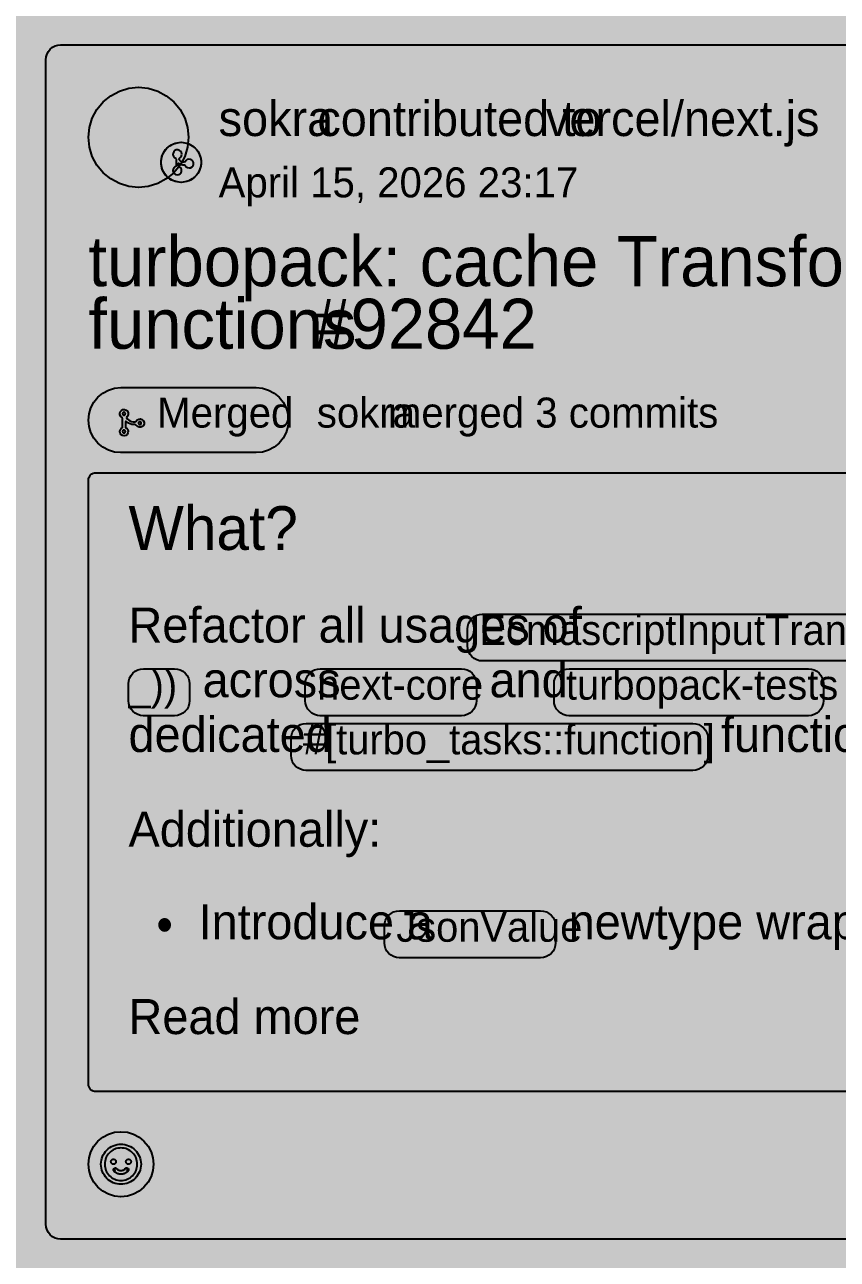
# Model space of a CAD drawing. Extents: x 0 to 2255, y 0 to 8703.
# Drawn here: x 335.5 to 660.1, y 4125.2 to 4618.5 of the extents above; entities that cross this region are included whole.
import ezdxf

# ---------------------------------------------------------------- set-up
doc = ezdxf.new("R2010")
doc.units = 0

msp = doc.modelspace()

# ---------------------------------------------------------------- hatches: boundary and pattern name
at = {"true_color": 0x0d1117}
for points in [[(0, 8703), (1280, 8703), (1280, 0.44), (0, 0.44)], [(0, 8639), (1280, 8639), (1280, 0.44), (0, 0.44)], [(350, 4610.55), (998.03, 4610.55), (998.03, 4610.55), (999.2, 4610.43), (1000.33, 4610.09), (1001.36, 4609.54), (1002.27, 4608.79), (1003.02, 4607.88), (1003.57, 4606.84), (1003.92, 4605.72), (1004.03, 4604.55), (1004.03, 4139.23), (1004.03, 4139.23), (1003.92, 4138.06), (1003.57, 4136.94), (1003.02, 4135.9), (1002.27, 4134.99), (1001.36, 4134.25), (1000.33, 4133.69), (999.2, 4133.35), (998.03, 4133.23), (350, 4133.23), (350, 4133.23), (348.83, 4133.35), (347.7, 4133.69), (346.67, 4134.25), (345.76, 4134.99), (345.01, 4135.9), (344.46, 4136.94), (344.12, 4138.06), (344, 4139.23), (344, 4604.55), (344, 4604.55), (344.12, 4605.72), (344.46, 4606.84), (345.01, 4607.88), (345.76, 4608.79), (346.67, 4609.54), (347.7, 4610.09), (348.83, 4610.43), (350, 4610.55)], [(398, 4571.55), (398, 4571.55), (398, 4571.55), (399.56, 4571.39), (401.06, 4570.94), (402.44, 4570.2), (403.66, 4569.2), (404.65, 4567.99), (405.39, 4566.61), (405.85, 4565.11), (406, 4563.55), (406, 4563.55), (406, 4563.55), (405.85, 4561.99), (405.39, 4560.49), (404.65, 4559.1), (403.66, 4557.89), (402.44, 4556.9), (401.06, 4556.16), (399.56, 4555.7), (398, 4555.55), (398, 4555.55), (398, 4555.55), (396.44, 4555.7), (394.94, 4556.16), (393.56, 4556.9), (392.34, 4557.89), (391.35, 4559.1), (390.61, 4560.49), (390.15, 4561.99), (390, 4563.55), (390, 4563.55), (390, 4563.55), (390.15, 4565.11), (390.61, 4566.61), (391.35, 4567.99), (392.34, 4569.2), (393.56, 4570.2), (394.94, 4570.94), (396.44, 4571.39), (398, 4571.55)]]:
    msp.add_hatch(color=256, dxfattribs=at).paths.add_polyline_path(points, flags=0)
at = {"true_color": 0x010409}
msp.add_hatch(color=256, dxfattribs=at).paths.add_polyline_path([(0, 8639), (1280, 8639), (1280, 0.44), (0, 0.44)], flags=0)
at = {"true_color": 0xffffff}
msp.add_hatch(color=256, dxfattribs=at).paths.add_polyline_path([(381, 4593.55), (381, 4593.55), (381, 4593.55), (384.9, 4593.16), (388.65, 4592.02), (392.11, 4590.18), (395.14, 4587.69), (397.63, 4584.66), (399.48, 4581.2), (400.62, 4577.45), (401, 4573.55), (401, 4573.55), (401, 4573.55), (400.62, 4569.65), (399.48, 4565.89), (397.63, 4562.44), (395.14, 4559.4), (392.11, 4556.92), (388.65, 4555.07), (384.9, 4553.93), (381, 4553.55), (381, 4553.55), (381, 4553.55), (377.1, 4553.93), (373.35, 4555.07), (369.89, 4556.92), (366.86, 4559.4), (364.37, 4562.44), (362.52, 4565.89), (361.38, 4569.65), (361, 4573.55), (361, 4573.55), (361, 4573.55), (361.38, 4577.45), (362.52, 4581.2), (364.37, 4584.66), (366.86, 4587.69), (369.89, 4590.18), (373.35, 4592.02), (377.1, 4593.16), (381, 4593.55)], flags=0)
at = {"true_color": 0xab7df8}
h = msp.add_hatch(color=256, dxfattribs=at)
h.paths.add_polyline_path([(398, 4555.55), (397.22, 4555.58), (396.44, 4555.7), (395.68, 4555.89), (394.94, 4556.15), (394.23, 4556.49), (393.56, 4556.89), (392.92, 4557.36), (392.34, 4557.89), (391.82, 4558.47), (391.35, 4559.1), (390.94, 4559.78), (390.61, 4560.48), (390.34, 4561.22), (390.15, 4561.99), (390.04, 4562.76), (390, 4563.55), (390.04, 4564.33), (390.15, 4565.11), (390.34, 4565.87), (390.61, 4566.61), (390.94, 4567.32), (391.35, 4567.99), (391.82, 4568.62), (392.34, 4569.2), (392.92, 4569.73), (393.56, 4570.2), (394.23, 4570.6), (394.94, 4570.94), (395.68, 4571.2), (396.44, 4571.39), (397.22, 4571.51), (398, 4571.55), (398.78, 4571.51), (399.56, 4571.39), (400.32, 4571.2), (401.06, 4570.94), (401.77, 4570.6), (402.44, 4570.2), (403.08, 4569.73), (403.66, 4569.2), (404.18, 4568.62), (404.65, 4567.99), (405.06, 4567.32), (405.39, 4566.61), (405.66, 4565.87), (405.85, 4565.11), (405.96, 4564.33), (406, 4563.55), (405.96, 4562.76), (405.85, 4561.99), (405.66, 4561.22), (405.39, 4560.48), (405.06, 4559.78), (404.65, 4559.1), (404.18, 4558.47), (403.66, 4557.89), (403.08, 4557.36), (402.44, 4556.89), (401.77, 4556.49), (401.06, 4556.15), (400.32, 4555.89), (399.56, 4555.7), (398.78, 4555.58), (398, 4555.55)], flags=0)
h.paths.add_polyline_path([(398.25, 4566.8), (398.14, 4567.42), (397.81, 4567.95), (397.32, 4568.34), (396.72, 4568.53), (396.09, 4568.5), (395.52, 4568.24), (395.07, 4567.8), (394.81, 4567.23), (394.76, 4566.61), (394.94, 4566.01), (395.32, 4565.5), (395.85, 4565.17), (396, 4564.64), (396, 4564.01), (396, 4563.38), (396, 4562.75), (396, 4562.12), (395.56, 4561.77), (395.1, 4561.34), (394.82, 4560.78), (394.76, 4560.15), (394.92, 4559.55), (395.29, 4559.04), (395.81, 4558.69), (396.42, 4558.55), (397.04, 4558.63), (397.6, 4558.93), (398.01, 4559.41), (398.22, 4560), (398.22, 4560.63), (397.99, 4561.21), (397.57, 4561.68), (397.01, 4561.97), (397, 4562.59), (397, 4563.22), (397.44, 4562.99), (398.01, 4562.72), (398.62, 4562.57), (399.25, 4562.55), (399.69, 4562.26), (400.07, 4561.76), (400.6, 4561.42), (401.21, 4561.3), (401.83, 4561.4), (402.38, 4561.71), (402.78, 4562.2), (402.98, 4562.79), (402.96, 4563.42), (402.72, 4564), (402.29, 4564.46), (401.72, 4564.73), (401.1, 4564.79), (400.49, 4564.62), (399.98, 4564.25), (399.64, 4563.73), (399.13, 4563.55), (398.51, 4563.61), (397.93, 4563.86), (397.46, 4564.27), (397.14, 4564.82), (397.32, 4565.25), (397.81, 4565.64), (398.14, 4566.18), (398.25, 4566.8)], flags=0)
at = {"true_color": 0x8957e5}
msp.add_hatch(color=256, dxfattribs=at).paths.add_polyline_path([(374, 4473.55), (427.94, 4473.55), (427.94, 4473.55), (430.47, 4473.3), (432.91, 4472.56), (435.16, 4471.36), (437.13, 4469.74), (438.75, 4467.77), (439.95, 4465.52), (440.69, 4463.08), (440.94, 4460.55), (440.94, 4460.55), (440.94, 4460.55), (440.69, 4458.01), (439.95, 4455.57), (438.75, 4453.32), (437.13, 4451.35), (435.16, 4449.74), (432.91, 4448.54), (430.47, 4447.8), (427.94, 4447.55), (374, 4447.55), (374, 4447.55), (371.46, 4447.8), (369.03, 4448.54), (366.78, 4449.74), (364.81, 4451.35), (363.19, 4453.32), (361.99, 4455.57), (361.25, 4458.01), (361, 4460.55), (361, 4460.55), (361, 4460.55), (361.25, 4463.08), (361.99, 4465.52), (363.19, 4467.77), (364.81, 4469.74), (366.78, 4471.36), (369.03, 4472.56), (371.46, 4473.3), (374, 4473.55)], flags=0)
at = {"true_color": 0xffffff}
h = msp.add_hatch(color=256, dxfattribs=at)
h.paths.add_polyline_path([(376.09, 4461.68), (376.46, 4461.11), (376.94, 4460.63), (377.51, 4460.26), (378.15, 4460.02), (378.83, 4459.92), (379.51, 4459.92), (380.06, 4460.13), (380.48, 4460.66), (381.08, 4460.98), (381.76, 4461.04), (382.4, 4460.82), (382.91, 4460.37), (383.2, 4459.76), (383.23, 4459.08), (382.98, 4458.45), (382.51, 4457.96), (381.88, 4457.7), (381.2, 4457.71), (380.58, 4457.98), (380.12, 4458.48), (379.64, 4458.8), (378.95, 4458.8), (378.27, 4458.85), (377.61, 4459.01), (376.98, 4459.27), (376.4, 4459.62), (375.88, 4460.07), (375.75, 4459.71), (375.75, 4459.02), (375.75, 4458.34), (375.75, 4457.66), (376.27, 4457.28), (376.69, 4456.75), (376.87, 4456.09), (376.78, 4455.42), (376.43, 4454.84), (375.87, 4454.44), (375.21, 4454.3), (374.54, 4454.43), (373.98, 4454.81), (373.61, 4455.38), (373.5, 4456.05), (373.66, 4456.71), (374.07, 4457.25), (374.62, 4457.61), (374.62, 4458.29), (374.62, 4458.98), (374.62, 4459.66), (374.62, 4460.34), (374.62, 4461.03), (374.45, 4461.59), (373.91, 4462.01), (373.58, 4462.6), (373.51, 4463.28), (373.71, 4463.92), (374.15, 4464.44), (374.76, 4464.74), (375.44, 4464.78), (376.08, 4464.54), (376.57, 4464.08), (376.84, 4463.46), (376.84, 4462.78), (376.58, 4462.15), (376.09, 4461.68)], flags=0)
h.paths.add_polyline_path([(375.19, 4455.42), (375.24, 4455.42), (375.3, 4455.43), (375.35, 4455.45), (375.4, 4455.46), (375.45, 4455.49), (375.5, 4455.52), (375.54, 4455.55), (375.59, 4455.59), (375.62, 4455.63), (375.66, 4455.67), (375.68, 4455.72), (375.71, 4455.77), (375.73, 4455.82), (375.74, 4455.87), (375.75, 4455.93), (375.75, 4455.98), (375.75, 4456.04), (375.74, 4456.09), (375.73, 4456.15), (375.71, 4456.2), (375.68, 4456.25), (375.66, 4456.3), (375.62, 4456.34), (375.59, 4456.38), (375.54, 4456.42), (375.5, 4456.45), (375.45, 4456.48), (375.4, 4456.5), (375.35, 4456.52), (375.3, 4456.54), (375.24, 4456.54), (375.19, 4456.55), (375.13, 4456.54), (375.08, 4456.54), (375.02, 4456.52), (374.97, 4456.5), (374.92, 4456.48), (374.88, 4456.45), (374.83, 4456.42), (374.79, 4456.38), (374.75, 4456.34), (374.72, 4456.3), (374.69, 4456.25), (374.67, 4456.2), (374.65, 4456.15), (374.64, 4456.09), (374.63, 4456.04), (374.62, 4455.98), (374.63, 4455.93), (374.64, 4455.87), (374.65, 4455.82), (374.67, 4455.77), (374.69, 4455.72), (374.72, 4455.67), (374.75, 4455.63), (374.79, 4455.59), (374.83, 4455.55), (374.88, 4455.52), (374.92, 4455.49), (374.97, 4455.46), (375.02, 4455.45), (375.08, 4455.43), (375.13, 4455.42), (375.19, 4455.42)], flags=0)
h.paths.add_polyline_path([(381.56, 4458.8), (381.62, 4458.8), (381.67, 4458.81), (381.73, 4458.82), (381.78, 4458.84), (381.83, 4458.86), (381.87, 4458.89), (381.92, 4458.92), (381.96, 4458.96), (382, 4459), (382.03, 4459.05), (382.06, 4459.09), (382.08, 4459.14), (382.1, 4459.2), (382.11, 4459.25), (382.12, 4459.3), (382.12, 4459.36), (382.12, 4459.41), (382.11, 4459.47), (382.1, 4459.52), (382.08, 4459.57), (382.06, 4459.62), (382.03, 4459.67), (382, 4459.72), (381.96, 4459.76), (381.92, 4459.79), (381.87, 4459.83), (381.83, 4459.86), (381.78, 4459.88), (381.73, 4459.9), (381.67, 4459.91), (381.62, 4459.92), (381.56, 4459.92), (381.51, 4459.92), (381.45, 4459.91), (381.4, 4459.9), (381.35, 4459.88), (381.3, 4459.86), (381.25, 4459.83), (381.21, 4459.79), (381.16, 4459.76), (381.13, 4459.72), (381.09, 4459.67), (381.07, 4459.62), (381.04, 4459.57), (381.02, 4459.52), (381.01, 4459.47), (381, 4459.41), (381, 4459.36), (381, 4459.3), (381.01, 4459.25), (381.02, 4459.2), (381.04, 4459.14), (381.07, 4459.09), (381.09, 4459.05), (381.13, 4459), (381.16, 4458.96), (381.21, 4458.92), (381.25, 4458.89), (381.3, 4458.86), (381.35, 4458.84), (381.4, 4458.82), (381.45, 4458.81), (381.51, 4458.8), (381.56, 4458.8)], flags=0)
h.paths.add_polyline_path([(375.75, 4463.11), (375.75, 4463.16), (375.74, 4463.22), (375.73, 4463.27), (375.71, 4463.32), (375.68, 4463.37), (375.65, 4463.42), (375.62, 4463.47), (375.58, 4463.51), (375.54, 4463.54), (375.5, 4463.58), (375.45, 4463.6), (375.4, 4463.63), (375.35, 4463.65), (375.3, 4463.66), (375.24, 4463.67), (375.19, 4463.67), (375.13, 4463.67), (375.08, 4463.66), (375.02, 4463.65), (374.97, 4463.63), (374.92, 4463.6), (374.87, 4463.57), (374.83, 4463.54), (374.79, 4463.5), (374.75, 4463.46), (374.72, 4463.42), (374.69, 4463.37), (374.67, 4463.32), (374.65, 4463.27), (374.64, 4463.22), (374.63, 4463.16), (374.62, 4463.11), (374.63, 4463.05), (374.64, 4463), (374.65, 4462.94), (374.67, 4462.89), (374.69, 4462.84), (374.72, 4462.79), (374.75, 4462.75), (374.79, 4462.71), (374.83, 4462.67), (374.88, 4462.64), (374.92, 4462.61), (374.97, 4462.59), (375.03, 4462.57), (375.08, 4462.56), (375.13, 4462.55), (375.19, 4462.55), (375.24, 4462.55), (375.3, 4462.56), (375.35, 4462.57), (375.4, 4462.59), (375.45, 4462.61), (375.5, 4462.64), (375.55, 4462.67), (375.59, 4462.71), (375.62, 4462.75), (375.66, 4462.8), (375.68, 4462.84), (375.71, 4462.89), (375.73, 4462.95), (375.74, 4463), (375.75, 4463.05), (375.75, 4463.11)], flags=0)
at = {"true_color": 0x151b23}
for points in [[(364, 4439.55), (984.03, 4439.55), (984.03, 4439.55), (984.62, 4439.49), (985.18, 4439.32), (985.7, 4439.04), (986.15, 4438.67), (986.53, 4438.21), (986.8, 4437.69), (986.97, 4437.13), (987.03, 4436.55), (987.03, 4195.23), (987.03, 4195.23), (986.97, 4194.65), (986.8, 4194.09), (986.53, 4193.57), (986.15, 4193.11), (985.7, 4192.74), (985.18, 4192.46), (984.62, 4192.29), (984.03, 4192.23), (364, 4192.23), (364, 4192.23), (363.41, 4192.29), (362.85, 4192.46), (362.33, 4192.74), (361.88, 4193.11), (361.51, 4193.57), (361.23, 4194.09), (361.06, 4194.65), (361, 4195.23), (361, 4436.55), (361, 4436.55), (361.06, 4437.13), (361.23, 4437.69), (361.51, 4438.21), (361.88, 4438.67), (362.33, 4439.04), (362.85, 4439.32), (363.41, 4439.49), (364, 4439.55)], [(374, 4176.23), (374, 4176.23), (374, 4176.23), (376.54, 4175.98), (378.97, 4175.24), (381.22, 4174.04), (383.19, 4172.43), (384.81, 4170.46), (386.01, 4168.21), (386.75, 4165.77), (387, 4163.23), (387, 4163.23), (387, 4163.23), (386.75, 4160.7), (386.01, 4158.26), (384.81, 4156.01), (383.19, 4154.04), (381.22, 4152.43), (378.97, 4151.22), (376.54, 4150.48), (374, 4150.23), (374, 4150.23), (374, 4150.23), (371.46, 4150.48), (369.03, 4151.22), (366.78, 4152.43), (364.81, 4154.04), (363.19, 4156.01), (361.99, 4158.26), (361.25, 4160.7), (361, 4163.23), (361, 4163.23), (361, 4163.23), (361.25, 4165.77), (361.99, 4168.21), (363.19, 4170.46), (364.81, 4172.43), (366.78, 4174.04), (369.03, 4175.24), (371.46, 4175.98), (374, 4176.23)]]:
    msp.add_hatch(color=256, dxfattribs=at).paths.add_polyline_path(points, flags=0)
at = {"true_color": 0x656c76}
for points in [[(518.41, 4383.05), (949.52, 4383.05), (949.52, 4383.05), (950.69, 4382.93), (951.81, 4382.59), (952.85, 4382.04), (953.76, 4381.29), (954.5, 4380.38), (955.06, 4379.34), (955.4, 4378.22), (955.52, 4377.05), (955.52, 4370.3), (955.52, 4370.3), (955.4, 4369.13), (955.06, 4368), (954.5, 4366.96), (953.76, 4366.05), (952.85, 4365.31), (951.81, 4364.75), (950.69, 4364.41), (949.52, 4364.3), (518.41, 4364.3), (518.41, 4364.3), (517.24, 4364.41), (516.11, 4364.75), (515.07, 4365.31), (514.16, 4366.05), (513.42, 4366.96), (512.86, 4368), (512.52, 4369.13), (512.41, 4370.3), (512.41, 4377.05), (512.41, 4377.05), (512.52, 4378.22), (512.86, 4379.34), (513.42, 4380.38), (514.16, 4381.29), (515.07, 4382.04), (516.11, 4382.59), (517.24, 4382.93), (518.41, 4383.05)], [(383, 4361.19), (395.39, 4361.19), (395.39, 4361.19), (396.56, 4361.07), (397.69, 4360.73), (398.72, 4360.18), (399.63, 4359.43), (400.38, 4358.52), (400.93, 4357.48), (401.28, 4356.36), (401.39, 4355.19), (401.39, 4348.44), (401.39, 4348.44), (401.28, 4347.27), (400.93, 4346.14), (400.38, 4345.1), (399.63, 4344.19), (398.72, 4343.45), (397.69, 4342.89), (396.56, 4342.55), (395.39, 4342.44), (383, 4342.44), (383, 4342.44), (381.83, 4342.55), (380.7, 4342.89), (379.67, 4343.45), (378.76, 4344.19), (378.01, 4345.1), (377.46, 4346.14), (377.12, 4347.27), (377, 4348.44), (377, 4355.19), (377, 4355.19), (377.12, 4356.36), (377.46, 4357.48), (378.01, 4358.52), (378.76, 4359.43), (379.67, 4360.18), (380.7, 4360.73), (381.83, 4361.07), (383, 4361.19)], [(453.61, 4361.19), (510, 4361.19), (510, 4361.19), (511.17, 4361.07), (512.3, 4360.73), (513.33, 4360.18), (514.24, 4359.43), (514.99, 4358.52), (515.54, 4357.48), (515.88, 4356.36), (516, 4355.19), (516, 4348.44), (516, 4348.44), (515.88, 4347.27), (515.54, 4346.14), (514.99, 4345.1), (514.24, 4344.19), (513.33, 4343.45), (512.3, 4342.89), (511.17, 4342.55), (510, 4342.44), (453.61, 4342.44), (453.61, 4342.44), (452.44, 4342.55), (451.31, 4342.89), (450.28, 4343.45), (449.37, 4344.19), (448.62, 4345.1), (448.07, 4346.14), (447.72, 4347.27), (447.61, 4348.44), (447.61, 4355.19), (447.61, 4355.19), (447.72, 4356.36), (448.07, 4357.48), (448.62, 4358.52), (449.37, 4359.43), (450.28, 4360.18), (451.31, 4360.73), (452.44, 4361.07), (453.61, 4361.19)], [(552.97, 4361.19), (648.61, 4361.19), (648.61, 4361.19), (649.78, 4361.07), (650.91, 4360.73), (651.94, 4360.18), (652.85, 4359.43), (653.6, 4358.52), (654.15, 4357.48), (654.49, 4356.36), (654.61, 4355.19), (654.61, 4348.44), (654.61, 4348.44), (654.49, 4347.27), (654.15, 4346.14), (653.6, 4345.1), (652.85, 4344.19), (651.94, 4343.45), (650.91, 4342.89), (649.78, 4342.55), (648.61, 4342.44), (552.97, 4342.44), (552.97, 4342.44), (551.8, 4342.55), (550.67, 4342.89), (549.64, 4343.45), (548.73, 4344.19), (547.98, 4345.1), (547.43, 4346.14), (547.08, 4347.27), (546.97, 4348.44), (546.97, 4355.19), (546.97, 4355.19), (547.08, 4356.36), (547.43, 4357.48), (547.98, 4358.52), (548.73, 4359.43), (549.64, 4360.18), (550.67, 4360.73), (551.8, 4361.07), (552.97, 4361.19)], [(447.94, 4339.33), (602.47, 4339.33), (602.47, 4339.33), (603.64, 4339.21), (604.76, 4338.87), (605.8, 4338.32), (606.71, 4337.57), (607.46, 4336.66), (608.01, 4335.62), (608.35, 4334.5), (608.47, 4333.33), (608.47, 4326.58), (608.47, 4326.58), (608.35, 4325.41), (608.01, 4324.28), (607.46, 4323.24), (606.71, 4322.34), (605.8, 4321.59), (604.76, 4321.03), (603.64, 4320.69), (602.47, 4320.58), (447.94, 4320.58), (447.94, 4320.58), (446.77, 4320.69), (445.64, 4321.03), (444.6, 4321.59), (443.69, 4322.34), (442.95, 4323.24), (442.39, 4324.28), (442.05, 4325.41), (441.94, 4326.58), (441.94, 4333.33), (441.94, 4333.33), (442.05, 4334.5), (442.39, 4335.62), (442.95, 4336.66), (443.69, 4337.57), (444.6, 4338.32), (445.64, 4338.87), (446.77, 4339.21), (447.94, 4339.33)], [(485.22, 4264.47), (541.61, 4264.47), (541.61, 4264.47), (542.78, 4264.35), (543.91, 4264.01), (544.94, 4263.46), (545.85, 4262.71), (546.6, 4261.8), (547.15, 4260.76), (547.49, 4259.64), (547.61, 4258.47), (547.61, 4251.72), (547.61, 4251.72), (547.49, 4250.55), (547.15, 4249.42), (546.6, 4248.39), (545.85, 4247.48), (544.94, 4246.73), (543.91, 4246.18), (542.78, 4245.83), (541.61, 4245.72), (485.22, 4245.72), (485.22, 4245.72), (484.05, 4245.83), (482.92, 4246.18), (481.89, 4246.73), (480.98, 4247.48), (480.23, 4248.39), (479.68, 4249.42), (479.33, 4250.55), (479.22, 4251.72), (479.22, 4258.47), (479.22, 4258.47), (479.33, 4259.64), (479.68, 4260.76), (480.23, 4261.8), (480.98, 4262.71), (481.89, 4263.46), (482.92, 4264.01), (484.05, 4264.35), (485.22, 4264.47)]]:
    msp.add_hatch(color=256, dxfattribs=at).paths.add_polyline_path(points, flags=0)
at = {"true_color": 0x9198a1}
h = msp.add_hatch(color=256, dxfattribs=at)
h.paths.add_polyline_path([(374, 4171.23), (374.78, 4171.2), (375.56, 4171.08), (376.32, 4170.89), (377.06, 4170.63), (377.77, 4170.29), (378.44, 4169.89), (379.08, 4169.42), (379.66, 4168.89), (380.18, 4168.31), (380.65, 4167.68), (381.06, 4167.01), (381.39, 4166.3), (381.66, 4165.56), (381.85, 4164.8), (381.96, 4164.02), (382, 4163.23), (381.96, 4162.45), (381.85, 4161.67), (381.66, 4160.91), (381.39, 4160.17), (381.06, 4159.46), (380.65, 4158.79), (380.18, 4158.16), (379.66, 4157.58), (379.08, 4157.05), (378.44, 4156.58), (377.77, 4156.18), (377.06, 4155.84), (376.32, 4155.58), (375.56, 4155.39), (374.78, 4155.27), (374, 4155.23), (373.22, 4155.27), (372.44, 4155.39), (371.68, 4155.58), (370.94, 4155.84), (370.23, 4156.18), (369.56, 4156.58), (368.92, 4157.05), (368.34, 4157.58), (367.82, 4158.16), (367.35, 4158.79), (366.94, 4159.46), (366.61, 4160.17), (366.34, 4160.91), (366.15, 4161.67), (366.04, 4162.45), (366, 4163.23), (366.04, 4164.02), (366.15, 4164.8), (366.34, 4165.56), (366.61, 4166.3), (366.94, 4167.01), (367.35, 4167.68), (367.82, 4168.31), (368.34, 4168.89), (368.92, 4169.42), (369.56, 4169.89), (370.23, 4170.29), (370.94, 4170.63), (371.68, 4170.89), (372.44, 4171.08), (373.22, 4171.2), (374, 4171.23)], flags=0)
h.paths.add_polyline_path([(367.5, 4163.23), (367.53, 4162.6), (367.62, 4161.97), (367.78, 4161.35), (367.99, 4160.75), (368.27, 4160.17), (368.59, 4159.62), (368.98, 4159.11), (369.4, 4158.64), (369.88, 4158.21), (370.39, 4157.83), (370.94, 4157.5), (371.51, 4157.23), (372.11, 4157.01), (372.73, 4156.86), (373.36, 4156.77), (374, 4156.73), (374.64, 4156.77), (375.27, 4156.86), (375.89, 4157.01), (376.49, 4157.23), (377.06, 4157.5), (377.61, 4157.83), (378.12, 4158.21), (378.6, 4158.64), (379.02, 4159.11), (379.41, 4159.62), (379.73, 4160.17), (380.01, 4160.75), (380.22, 4161.35), (380.38, 4161.97), (380.47, 4162.6), (380.5, 4163.23), (380.47, 4163.87), (380.38, 4164.5), (380.22, 4165.12), (380.01, 4165.72), (379.73, 4166.3), (379.41, 4166.85), (379.02, 4167.36), (378.6, 4167.83), (378.12, 4168.26), (377.61, 4168.64), (377.06, 4168.97), (376.49, 4169.24), (375.89, 4169.46), (375.27, 4169.61), (374.64, 4169.7), (374, 4169.73), (373.36, 4169.7), (372.73, 4169.61), (372.11, 4169.46), (371.51, 4169.24), (370.94, 4168.97), (370.39, 4168.64), (369.88, 4168.26), (369.4, 4167.83), (368.98, 4167.36), (368.59, 4166.85), (368.27, 4166.3), (367.99, 4165.72), (367.78, 4165.12), (367.62, 4164.5), (367.53, 4163.87), (367.5, 4163.23)], flags=0)
h.paths.add_polyline_path([(371.32, 4161.6), (371.55, 4161.71), (371.81, 4161.73), (372.05, 4161.67), (372.27, 4161.53), (372.44, 4161.34), (372.63, 4161.17), (372.84, 4161.02), (373.08, 4160.91), (373.32, 4160.83), (373.57, 4160.77), (373.82, 4160.74), (374.08, 4160.74), (374.34, 4160.76), (374.59, 4160.8), (374.84, 4160.88), (375.07, 4160.98), (375.29, 4161.11), (375.49, 4161.27), (375.67, 4161.46), (375.86, 4161.63), (376.1, 4161.72), (376.35, 4161.73), (376.6, 4161.65), (376.8, 4161.5), (376.94, 4161.29), (377, 4161.04), (376.97, 4160.78), (376.86, 4160.55), (376.73, 4160.39), (376.56, 4160.21), (376.36, 4160.04), (376.16, 4159.88), (375.94, 4159.75), (375.71, 4159.62), (375.48, 4159.52), (375.24, 4159.43), (374.99, 4159.36), (374.74, 4159.3), (374.49, 4159.26), (374.23, 4159.24), (373.97, 4159.23), (373.72, 4159.24), (373.46, 4159.27), (373.21, 4159.31), (372.96, 4159.37), (372.71, 4159.45), (372.47, 4159.54), (372.24, 4159.65), (372.01, 4159.77), (371.8, 4159.92), (371.6, 4160.07), (371.41, 4160.25), (371.23, 4160.44), (371.22, 4160.61), (371.43, 4160.76), (371.64, 4160.91), (371.65, 4160.91), (371.43, 4160.76), (371.22, 4160.62), (371.06, 4160.68), (371, 4160.93), (371.03, 4161.19), (371.14, 4161.42), (371.32, 4161.6)], flags=0)
h.paths.add_polyline_path([(378, 4164.23), (378, 4164.14), (377.98, 4164.04), (377.96, 4163.94), (377.92, 4163.85), (377.88, 4163.76), (377.83, 4163.68), (377.77, 4163.6), (377.71, 4163.53), (377.63, 4163.46), (377.56, 4163.4), (377.47, 4163.35), (377.38, 4163.31), (377.29, 4163.28), (377.2, 4163.25), (377.1, 4163.24), (377, 4163.23), (376.9, 4163.24), (376.8, 4163.25), (376.71, 4163.28), (376.62, 4163.31), (376.53, 4163.35), (376.44, 4163.4), (376.37, 4163.46), (376.29, 4163.53), (376.23, 4163.6), (376.17, 4163.68), (376.12, 4163.76), (376.08, 4163.85), (376.04, 4163.94), (376.02, 4164.04), (376, 4164.14), (376, 4164.23), (376, 4164.33), (376.02, 4164.43), (376.04, 4164.52), (376.08, 4164.62), (376.12, 4164.71), (376.17, 4164.79), (376.23, 4164.87), (376.29, 4164.94), (376.37, 4165.01), (376.44, 4165.07), (376.53, 4165.12), (376.62, 4165.16), (376.71, 4165.19), (376.8, 4165.22), (376.9, 4165.23), (377, 4165.23), (377.1, 4165.23), (377.2, 4165.22), (377.29, 4165.19), (377.38, 4165.16), (377.47, 4165.12), (377.56, 4165.07), (377.63, 4165.01), (377.71, 4164.94), (377.77, 4164.87), (377.83, 4164.79), (377.88, 4164.71), (377.92, 4164.62), (377.96, 4164.52), (377.98, 4164.43), (378, 4164.33), (378, 4164.23)], flags=0)
h.paths.add_polyline_path([(371, 4163.23), (370.9, 4163.24), (370.8, 4163.25), (370.71, 4163.28), (370.62, 4163.31), (370.53, 4163.35), (370.44, 4163.4), (370.37, 4163.46), (370.29, 4163.53), (370.23, 4163.6), (370.17, 4163.68), (370.12, 4163.76), (370.08, 4163.85), (370.04, 4163.94), (370.02, 4164.04), (370, 4164.14), (370, 4164.23), (370, 4164.33), (370.02, 4164.43), (370.04, 4164.52), (370.08, 4164.62), (370.12, 4164.71), (370.17, 4164.79), (370.23, 4164.87), (370.29, 4164.94), (370.37, 4165.01), (370.44, 4165.07), (370.53, 4165.12), (370.62, 4165.16), (370.71, 4165.19), (370.8, 4165.22), (370.9, 4165.23), (371, 4165.23), (371.1, 4165.23), (371.2, 4165.22), (371.29, 4165.19), (371.38, 4165.16), (371.47, 4165.12), (371.56, 4165.07), (371.63, 4165.01), (371.71, 4164.94), (371.77, 4164.87), (371.83, 4164.79), (371.88, 4164.71), (371.92, 4164.62), (371.96, 4164.52), (371.98, 4164.43), (372, 4164.33), (372, 4164.23), (372, 4164.14), (371.98, 4164.04), (371.96, 4163.94), (371.92, 4163.85), (371.88, 4163.76), (371.83, 4163.68), (371.77, 4163.6), (371.71, 4163.53), (371.63, 4163.46), (371.56, 4163.4), (371.47, 4163.35), (371.38, 4163.31), (371.29, 4163.28), (371.2, 4163.25), (371.1, 4163.24), (371, 4163.23)], flags=0)
h.paths.add_polyline_path([(376.25, 4160.98), (376.27, 4160.97), (376.29, 4160.96), (376.31, 4160.95), (376.32, 4160.93), (376.34, 4160.92), (376.36, 4160.91), (376.38, 4160.89), (376.4, 4160.88), (376.42, 4160.87), (376.44, 4160.85), (376.45, 4160.84), (376.47, 4160.83), (376.49, 4160.82), (376.51, 4160.8), (376.53, 4160.79), (376.55, 4160.78), (376.56, 4160.76), (376.58, 4160.75), (376.6, 4160.74), (376.62, 4160.72), (376.64, 4160.71), (376.66, 4160.7), (376.68, 4160.69), (376.69, 4160.67), (376.71, 4160.66), (376.73, 4160.65), (376.75, 4160.63), (376.77, 4160.62), (376.79, 4160.61), (376.81, 4160.59), (376.82, 4160.58), (376.84, 4160.57), (376.82, 4160.58), (376.81, 4160.59), (376.79, 4160.61), (376.77, 4160.62), (376.75, 4160.63), (376.73, 4160.65), (376.71, 4160.66), (376.69, 4160.67), (376.68, 4160.69), (376.66, 4160.7), (376.64, 4160.71), (376.62, 4160.72), (376.6, 4160.74), (376.58, 4160.75), (376.56, 4160.76), (376.55, 4160.78), (376.53, 4160.79), (376.51, 4160.8), (376.49, 4160.82), (376.47, 4160.83), (376.45, 4160.84), (376.44, 4160.85), (376.42, 4160.87), (376.4, 4160.88), (376.38, 4160.89), (376.36, 4160.91), (376.34, 4160.92), (376.32, 4160.93), (376.31, 4160.95), (376.29, 4160.96), (376.27, 4160.97), (376.25, 4160.98)], flags=0)

# ---------------------------------------------------------------- linework, layer by layer
at = {"true_color": 0x3d444d}
msp.add_lwpolyline([(998.03, 4133.23), (350, 4133.23), (350, 4133.23), (348.83, 4133.35), (347.7, 4133.69), (346.67, 4134.25), (345.76, 4134.99), (345.01, 4135.9), (344.46, 4136.94), (344.12, 4138.06), (344, 4139.23), (344, 4604.55), (344, 4604.55), (344.12, 4605.72), (344.46, 4606.84), (345.01, 4607.88), (345.76, 4608.79), (346.67, 4609.54), (347.7, 4610.09), (348.83, 4610.43), (350, 4610.55), (350, 4610.55), (998.03, 4610.55)], dxfattribs=at)
at = {"true_color": 0x010409}
msp.add_lwpolyline([(381, 4593.55), (381, 4593.55), (381, 4593.55), (384.9, 4593.16), (388.65, 4592.02), (392.11, 4590.18), (395.14, 4587.69), (397.63, 4584.66), (399.48, 4581.2), (400.62, 4577.45), (401, 4573.55), (401, 4573.55), (401, 4573.55), (400.62, 4569.65), (399.48, 4565.89), (397.63, 4562.44), (395.14, 4559.4), (392.11, 4556.92), (388.65, 4555.07), (384.9, 4553.93), (381, 4553.55), (381, 4553.55), (381, 4553.55), (377.1, 4553.93), (373.35, 4555.07), (369.89, 4556.92), (366.86, 4559.4), (364.37, 4562.44), (362.52, 4565.89), (361.38, 4569.65), (361, 4573.55), (361, 4573.55), (361, 4573.55), (361.38, 4577.45), (362.52, 4581.2), (364.37, 4584.66), (366.86, 4587.69), (369.89, 4590.18), (373.35, 4592.02), (377.1, 4593.16), (381, 4593.55)], close=True, dxfattribs=at)
at = {"true_color": 0x0d1117}
msp.add_lwpolyline([(398, 4571.55), (398, 4571.55), (398, 4571.55), (399.56, 4571.39), (401.06, 4570.94), (402.44, 4570.2), (403.66, 4569.2), (404.65, 4567.99), (405.39, 4566.61), (405.85, 4565.11), (406, 4563.55), (406, 4563.55), (406, 4563.55), (405.85, 4561.99), (405.39, 4560.49), (404.65, 4559.1), (403.66, 4557.89), (402.44, 4556.9), (401.06, 4556.16), (399.56, 4555.7), (398, 4555.55), (398, 4555.55), (398, 4555.55), (396.44, 4555.7), (394.94, 4556.16), (393.56, 4556.9), (392.34, 4557.89), (391.35, 4559.1), (390.61, 4560.49), (390.15, 4561.99), (390, 4563.55), (390, 4563.55), (390, 4563.55), (390.15, 4565.11), (390.61, 4566.61), (391.35, 4567.99), (392.34, 4569.2), (393.56, 4570.2), (394.94, 4570.94), (396.44, 4571.39), (398, 4571.55)], close=True, dxfattribs=at)
at = {"true_color": 0xab7df8}
for points in [[(398, 4555.55), (397.22, 4555.58), (396.44, 4555.7), (395.68, 4555.89), (394.94, 4556.15), (394.23, 4556.49), (393.56, 4556.89), (392.92, 4557.36), (392.34, 4557.89), (391.82, 4558.47), (391.35, 4559.1), (390.94, 4559.78), (390.61, 4560.48), (390.34, 4561.22), (390.15, 4561.99), (390.04, 4562.76), (390, 4563.55), (390.04, 4564.33), (390.15, 4565.11), (390.34, 4565.87), (390.61, 4566.61), (390.94, 4567.32), (391.35, 4567.99), (391.82, 4568.62), (392.34, 4569.2), (392.92, 4569.73), (393.56, 4570.2), (394.23, 4570.6), (394.94, 4570.94), (395.68, 4571.2), (396.44, 4571.39), (397.22, 4571.51), (398, 4571.55), (398.78, 4571.51), (399.56, 4571.39), (400.32, 4571.2), (401.06, 4570.94), (401.77, 4570.6), (402.44, 4570.2), (403.08, 4569.73), (403.66, 4569.2), (404.18, 4568.62), (404.65, 4567.99), (405.06, 4567.32), (405.39, 4566.61), (405.66, 4565.87), (405.85, 4565.11), (405.96, 4564.33), (406, 4563.55), (405.96, 4562.76), (405.85, 4561.99), (405.66, 4561.22), (405.39, 4560.48), (405.06, 4559.78), (404.65, 4559.1), (404.18, 4558.47), (403.66, 4557.89), (403.08, 4557.36), (402.44, 4556.89), (401.77, 4556.49), (401.06, 4556.15), (400.32, 4555.89), (399.56, 4555.7), (398.78, 4555.58), (398, 4555.55)], [(398.25, 4566.8), (398.14, 4567.42), (397.81, 4567.95), (397.32, 4568.34), (396.72, 4568.53), (396.09, 4568.5), (395.52, 4568.24), (395.07, 4567.8), (394.81, 4567.23), (394.76, 4566.61), (394.94, 4566.01), (395.32, 4565.5), (395.85, 4565.17), (396, 4564.64), (396, 4564.01), (396, 4563.38), (396, 4562.75), (396, 4562.12), (395.56, 4561.77), (395.1, 4561.34), (394.82, 4560.78), (394.76, 4560.15), (394.92, 4559.55), (395.29, 4559.04), (395.81, 4558.69), (396.42, 4558.55), (397.04, 4558.63), (397.6, 4558.93), (398.01, 4559.41), (398.22, 4560), (398.22, 4560.63), (397.99, 4561.21), (397.57, 4561.68), (397.01, 4561.97), (397, 4562.59), (397, 4563.22), (397.44, 4562.99), (398.01, 4562.72), (398.62, 4562.57), (399.25, 4562.55), (399.69, 4562.26), (400.07, 4561.76), (400.6, 4561.42), (401.21, 4561.3), (401.83, 4561.4), (402.38, 4561.71), (402.78, 4562.2), (402.98, 4562.79), (402.96, 4563.42), (402.72, 4564), (402.29, 4564.46), (401.72, 4564.73), (401.1, 4564.79), (400.49, 4564.62), (399.98, 4564.25), (399.64, 4563.73), (399.13, 4563.55), (398.51, 4563.61), (397.93, 4563.86), (397.46, 4564.27), (397.14, 4564.82), (397.32, 4565.25), (397.81, 4565.64), (398.14, 4566.18), (398.25, 4566.8)]]:
    msp.add_lwpolyline(points, close=True, dxfattribs=at)
at = {"true_color": 0x8957e5}
msp.add_lwpolyline([(374, 4473.55), (427.94, 4473.55), (427.94, 4473.55), (430.47, 4473.3), (432.91, 4472.56), (435.16, 4471.36), (437.13, 4469.74), (438.75, 4467.77), (439.95, 4465.52), (440.69, 4463.08), (440.94, 4460.55), (440.94, 4460.55), (440.94, 4460.55), (440.69, 4458.01), (439.95, 4455.57), (438.75, 4453.32), (437.13, 4451.35), (435.16, 4449.74), (432.91, 4448.54), (430.47, 4447.8), (427.94, 4447.55), (374, 4447.55), (374, 4447.55), (371.46, 4447.8), (369.03, 4448.54), (366.78, 4449.74), (364.81, 4451.35), (363.19, 4453.32), (361.99, 4455.57), (361.25, 4458.01), (361, 4460.55), (361, 4460.55), (361, 4460.55), (361.25, 4463.08), (361.99, 4465.52), (363.19, 4467.77), (364.81, 4469.74), (366.78, 4471.36), (369.03, 4472.56), (371.46, 4473.3), (374, 4473.55)], close=True, dxfattribs=at)
at = {"true_color": 0xffffff}
for points in [[(376.09, 4461.68), (376.46, 4461.11), (376.94, 4460.63), (377.51, 4460.26), (378.15, 4460.02), (378.83, 4459.92), (379.51, 4459.92), (380.06, 4460.13), (380.48, 4460.66), (381.08, 4460.98), (381.76, 4461.04), (382.4, 4460.82), (382.91, 4460.37), (383.2, 4459.76), (383.23, 4459.08), (382.98, 4458.45), (382.51, 4457.96), (381.88, 4457.7), (381.2, 4457.71), (380.58, 4457.98), (380.12, 4458.48), (379.64, 4458.8), (378.95, 4458.8), (378.27, 4458.85), (377.61, 4459.01), (376.98, 4459.27), (376.4, 4459.62), (375.88, 4460.07), (375.75, 4459.71), (375.75, 4459.02), (375.75, 4458.34), (375.75, 4457.66), (376.27, 4457.28), (376.69, 4456.75), (376.87, 4456.09), (376.78, 4455.42), (376.43, 4454.84), (375.87, 4454.44), (375.21, 4454.3), (374.54, 4454.43), (373.98, 4454.81), (373.61, 4455.38), (373.5, 4456.05), (373.66, 4456.71), (374.07, 4457.25), (374.62, 4457.61), (374.62, 4458.29), (374.62, 4458.98), (374.62, 4459.66), (374.62, 4460.34), (374.62, 4461.03), (374.45, 4461.59), (373.91, 4462.01), (373.58, 4462.6), (373.51, 4463.28), (373.71, 4463.92), (374.15, 4464.44), (374.76, 4464.74), (375.44, 4464.78), (376.08, 4464.54), (376.57, 4464.08), (376.84, 4463.46), (376.84, 4462.78), (376.58, 4462.15), (376.09, 4461.68)], [(375.75, 4463.11), (375.75, 4463.16), (375.74, 4463.22), (375.73, 4463.27), (375.71, 4463.32), (375.68, 4463.37), (375.65, 4463.42), (375.62, 4463.47), (375.58, 4463.51), (375.54, 4463.54), (375.5, 4463.58), (375.45, 4463.6), (375.4, 4463.63), (375.35, 4463.65), (375.3, 4463.66), (375.24, 4463.67), (375.19, 4463.67), (375.13, 4463.67), (375.08, 4463.66), (375.02, 4463.65), (374.97, 4463.63), (374.92, 4463.6), (374.87, 4463.57), (374.83, 4463.54), (374.79, 4463.5), (374.75, 4463.46), (374.72, 4463.42), (374.69, 4463.37), (374.67, 4463.32), (374.65, 4463.27), (374.64, 4463.22), (374.63, 4463.16), (374.62, 4463.11), (374.63, 4463.05), (374.64, 4463), (374.65, 4462.94), (374.67, 4462.89), (374.69, 4462.84), (374.72, 4462.79), (374.75, 4462.75), (374.79, 4462.71), (374.83, 4462.67), (374.88, 4462.64), (374.92, 4462.61), (374.97, 4462.59), (375.03, 4462.57), (375.08, 4462.56), (375.13, 4462.55), (375.19, 4462.55), (375.24, 4462.55), (375.3, 4462.56), (375.35, 4462.57), (375.4, 4462.59), (375.45, 4462.61), (375.5, 4462.64), (375.55, 4462.67), (375.59, 4462.71), (375.62, 4462.75), (375.66, 4462.8), (375.68, 4462.84), (375.71, 4462.89), (375.73, 4462.95), (375.74, 4463), (375.75, 4463.05), (375.75, 4463.11)], [(381.56, 4458.8), (381.62, 4458.8), (381.67, 4458.81), (381.73, 4458.82), (381.78, 4458.84), (381.83, 4458.86), (381.87, 4458.89), (381.92, 4458.92), (381.96, 4458.96), (382, 4459), (382.03, 4459.05), (382.06, 4459.09), (382.08, 4459.14), (382.1, 4459.2), (382.11, 4459.25), (382.12, 4459.3), (382.12, 4459.36), (382.12, 4459.41), (382.11, 4459.47), (382.1, 4459.52), (382.08, 4459.57), (382.06, 4459.62), (382.03, 4459.67), (382, 4459.72), (381.96, 4459.76), (381.92, 4459.79), (381.87, 4459.83), (381.83, 4459.86), (381.78, 4459.88), (381.73, 4459.9), (381.67, 4459.91), (381.62, 4459.92), (381.56, 4459.92), (381.51, 4459.92), (381.45, 4459.91), (381.4, 4459.9), (381.35, 4459.88), (381.3, 4459.86), (381.25, 4459.83), (381.21, 4459.79), (381.16, 4459.76), (381.13, 4459.72), (381.09, 4459.67), (381.07, 4459.62), (381.04, 4459.57), (381.02, 4459.52), (381.01, 4459.47), (381, 4459.41), (381, 4459.36), (381, 4459.3), (381.01, 4459.25), (381.02, 4459.2), (381.04, 4459.14), (381.07, 4459.09), (381.09, 4459.05), (381.13, 4459), (381.16, 4458.96), (381.21, 4458.92), (381.25, 4458.89), (381.3, 4458.86), (381.35, 4458.84), (381.4, 4458.82), (381.45, 4458.81), (381.51, 4458.8), (381.56, 4458.8)], [(375.19, 4455.42), (375.24, 4455.42), (375.3, 4455.43), (375.35, 4455.45), (375.4, 4455.46), (375.45, 4455.49), (375.5, 4455.52), (375.54, 4455.55), (375.59, 4455.59), (375.62, 4455.63), (375.66, 4455.67), (375.68, 4455.72), (375.71, 4455.77), (375.73, 4455.82), (375.74, 4455.87), (375.75, 4455.93), (375.75, 4455.98), (375.75, 4456.04), (375.74, 4456.09), (375.73, 4456.15), (375.71, 4456.2), (375.68, 4456.25), (375.66, 4456.3), (375.62, 4456.34), (375.59, 4456.38), (375.54, 4456.42), (375.5, 4456.45), (375.45, 4456.48), (375.4, 4456.5), (375.35, 4456.52), (375.3, 4456.54), (375.24, 4456.54), (375.19, 4456.55), (375.13, 4456.54), (375.08, 4456.54), (375.02, 4456.52), (374.97, 4456.5), (374.92, 4456.48), (374.88, 4456.45), (374.83, 4456.42), (374.79, 4456.38), (374.75, 4456.34), (374.72, 4456.3), (374.69, 4456.25), (374.67, 4456.2), (374.65, 4456.15), (374.64, 4456.09), (374.63, 4456.04), (374.62, 4455.98), (374.63, 4455.93), (374.64, 4455.87), (374.65, 4455.82), (374.67, 4455.77), (374.69, 4455.72), (374.72, 4455.67), (374.75, 4455.63), (374.79, 4455.59), (374.83, 4455.55), (374.88, 4455.52), (374.92, 4455.49), (374.97, 4455.46), (375.02, 4455.45), (375.08, 4455.43), (375.13, 4455.42), (375.19, 4455.42)]]:
    msp.add_lwpolyline(points, close=True, dxfattribs=at)
at = {"true_color": 0x151b23}
msp.add_lwpolyline([(984.03, 4192.23), (364, 4192.23), (364, 4192.23), (363.41, 4192.29), (362.85, 4192.46), (362.33, 4192.74), (361.88, 4193.11), (361.51, 4193.57), (361.23, 4194.09), (361.06, 4194.65), (361, 4195.23), (361, 4436.55), (361, 4436.55), (361.06, 4437.13), (361.23, 4437.69), (361.51, 4438.21), (361.88, 4438.67), (362.33, 4439.04), (362.85, 4439.32), (363.41, 4439.49), (364, 4439.55), (364, 4439.55), (984.03, 4439.55)], dxfattribs=at)
at = {"true_color": 0x656c76}
msp.add_lwpolyline([(949.52, 4364.3), (518.41, 4364.3), (518.41, 4364.3), (517.24, 4364.41), (516.11, 4364.75), (515.07, 4365.31), (514.16, 4366.05), (513.42, 4366.96), (512.86, 4368), (512.52, 4369.13), (512.41, 4370.3), (512.41, 4377.05), (512.41, 4377.05), (512.52, 4378.22), (512.86, 4379.34), (513.42, 4380.38), (514.16, 4381.29), (515.07, 4382.04), (516.11, 4382.59), (517.24, 4382.93), (518.41, 4383.05), (518.41, 4383.05), (949.52, 4383.05)], dxfattribs=at)
for points in [[(383, 4361.19), (395.39, 4361.19), (395.39, 4361.19), (396.56, 4361.07), (397.69, 4360.73), (398.72, 4360.18), (399.63, 4359.43), (400.38, 4358.52), (400.93, 4357.48), (401.28, 4356.36), (401.39, 4355.19), (401.39, 4348.44), (401.39, 4348.44), (401.28, 4347.27), (400.93, 4346.14), (400.38, 4345.1), (399.63, 4344.19), (398.72, 4343.45), (397.69, 4342.89), (396.56, 4342.55), (395.39, 4342.44), (383, 4342.44), (383, 4342.44), (381.83, 4342.55), (380.7, 4342.89), (379.67, 4343.45), (378.76, 4344.19), (378.01, 4345.1), (377.46, 4346.14), (377.12, 4347.27), (377, 4348.44), (377, 4355.19), (377, 4355.19), (377.12, 4356.36), (377.46, 4357.48), (378.01, 4358.52), (378.76, 4359.43), (379.67, 4360.18), (380.7, 4360.73), (381.83, 4361.07), (383, 4361.19)], [(453.61, 4361.19), (510, 4361.19), (510, 4361.19), (511.17, 4361.07), (512.3, 4360.73), (513.33, 4360.18), (514.24, 4359.43), (514.99, 4358.52), (515.54, 4357.48), (515.88, 4356.36), (516, 4355.19), (516, 4348.44), (516, 4348.44), (515.88, 4347.27), (515.54, 4346.14), (514.99, 4345.1), (514.24, 4344.19), (513.33, 4343.45), (512.3, 4342.89), (511.17, 4342.55), (510, 4342.44), (453.61, 4342.44), (453.61, 4342.44), (452.44, 4342.55), (451.31, 4342.89), (450.28, 4343.45), (449.37, 4344.19), (448.62, 4345.1), (448.07, 4346.14), (447.72, 4347.27), (447.61, 4348.44), (447.61, 4355.19), (447.61, 4355.19), (447.72, 4356.36), (448.07, 4357.48), (448.62, 4358.52), (449.37, 4359.43), (450.28, 4360.18), (451.31, 4360.73), (452.44, 4361.07), (453.61, 4361.19)], [(552.97, 4361.19), (648.61, 4361.19), (648.61, 4361.19), (649.78, 4361.07), (650.91, 4360.73), (651.94, 4360.18), (652.85, 4359.43), (653.6, 4358.52), (654.15, 4357.48), (654.49, 4356.36), (654.61, 4355.19), (654.61, 4348.44), (654.61, 4348.44), (654.49, 4347.27), (654.15, 4346.14), (653.6, 4345.1), (652.85, 4344.19), (651.94, 4343.45), (650.91, 4342.89), (649.78, 4342.55), (648.61, 4342.44), (552.97, 4342.44), (552.97, 4342.44), (551.8, 4342.55), (550.67, 4342.89), (549.64, 4343.45), (548.73, 4344.19), (547.98, 4345.1), (547.43, 4346.14), (547.08, 4347.27), (546.97, 4348.44), (546.97, 4355.19), (546.97, 4355.19), (547.08, 4356.36), (547.43, 4357.48), (547.98, 4358.52), (548.73, 4359.43), (549.64, 4360.18), (550.67, 4360.73), (551.8, 4361.07), (552.97, 4361.19)], [(447.94, 4339.33), (602.47, 4339.33), (602.47, 4339.33), (603.64, 4339.21), (604.76, 4338.87), (605.8, 4338.32), (606.71, 4337.57), (607.46, 4336.66), (608.01, 4335.62), (608.35, 4334.5), (608.47, 4333.33), (608.47, 4326.58), (608.47, 4326.58), (608.35, 4325.41), (608.01, 4324.28), (607.46, 4323.24), (606.71, 4322.34), (605.8, 4321.59), (604.76, 4321.03), (603.64, 4320.69), (602.47, 4320.58), (447.94, 4320.58), (447.94, 4320.58), (446.77, 4320.69), (445.64, 4321.03), (444.6, 4321.59), (443.69, 4322.34), (442.95, 4323.24), (442.39, 4324.28), (442.05, 4325.41), (441.94, 4326.58), (441.94, 4333.33), (441.94, 4333.33), (442.05, 4334.5), (442.39, 4335.62), (442.95, 4336.66), (443.69, 4337.57), (444.6, 4338.32), (445.64, 4338.87), (446.77, 4339.21), (447.94, 4339.33)], [(485.22, 4264.47), (541.61, 4264.47), (541.61, 4264.47), (542.78, 4264.35), (543.91, 4264.01), (544.94, 4263.46), (545.85, 4262.71), (546.6, 4261.8), (547.15, 4260.76), (547.49, 4259.64), (547.61, 4258.47), (547.61, 4251.72), (547.61, 4251.72), (547.49, 4250.55), (547.15, 4249.42), (546.6, 4248.39), (545.85, 4247.48), (544.94, 4246.73), (543.91, 4246.18), (542.78, 4245.83), (541.61, 4245.72), (485.22, 4245.72), (485.22, 4245.72), (484.05, 4245.83), (482.92, 4246.18), (481.89, 4246.73), (480.98, 4247.48), (480.23, 4248.39), (479.68, 4249.42), (479.33, 4250.55), (479.22, 4251.72), (479.22, 4258.47), (479.22, 4258.47), (479.33, 4259.64), (479.68, 4260.76), (480.23, 4261.8), (480.98, 4262.71), (481.89, 4263.46), (482.92, 4264.01), (484.05, 4264.35), (485.22, 4264.47)]]:
    msp.add_lwpolyline(points, close=True, dxfattribs=at)
at = {"true_color": 0x3d444d}
msp.add_lwpolyline([(374, 4176.23), (374, 4176.23), (374, 4176.23), (376.54, 4175.98), (378.97, 4175.24), (381.22, 4174.04), (383.19, 4172.43), (384.81, 4170.46), (386.01, 4168.21), (386.75, 4165.77), (387, 4163.23), (387, 4163.23), (387, 4163.23), (386.75, 4160.7), (386.01, 4158.26), (384.81, 4156.01), (383.19, 4154.04), (381.22, 4152.43), (378.97, 4151.22), (376.54, 4150.48), (374, 4150.23), (374, 4150.23), (374, 4150.23), (371.46, 4150.48), (369.03, 4151.22), (366.78, 4152.43), (364.81, 4154.04), (363.19, 4156.01), (361.99, 4158.26), (361.25, 4160.7), (361, 4163.23), (361, 4163.23), (361, 4163.23), (361.25, 4165.77), (361.99, 4168.21), (363.19, 4170.46), (364.81, 4172.43), (366.78, 4174.04), (369.03, 4175.24), (371.46, 4175.98), (374, 4176.23)], close=True, dxfattribs=at)
at = {"true_color": 0x9198a1}
for points in [[(374, 4171.23), (374.78, 4171.2), (375.56, 4171.08), (376.32, 4170.89), (377.06, 4170.63), (377.77, 4170.29), (378.44, 4169.89), (379.08, 4169.42), (379.66, 4168.89), (380.18, 4168.31), (380.65, 4167.68), (381.06, 4167.01), (381.39, 4166.3), (381.66, 4165.56), (381.85, 4164.8), (381.96, 4164.02), (382, 4163.23), (381.96, 4162.45), (381.85, 4161.67), (381.66, 4160.91), (381.39, 4160.17), (381.06, 4159.46), (380.65, 4158.79), (380.18, 4158.16), (379.66, 4157.58), (379.08, 4157.05), (378.44, 4156.58), (377.77, 4156.18), (377.06, 4155.84), (376.32, 4155.58), (375.56, 4155.39), (374.78, 4155.27), (374, 4155.23), (373.22, 4155.27), (372.44, 4155.39), (371.68, 4155.58), (370.94, 4155.84), (370.23, 4156.18), (369.56, 4156.58), (368.92, 4157.05), (368.34, 4157.58), (367.82, 4158.16), (367.35, 4158.79), (366.94, 4159.46), (366.61, 4160.17), (366.34, 4160.91), (366.15, 4161.67), (366.04, 4162.45), (366, 4163.23), (366.04, 4164.02), (366.15, 4164.8), (366.34, 4165.56), (366.61, 4166.3), (366.94, 4167.01), (367.35, 4167.68), (367.82, 4168.31), (368.34, 4168.89), (368.92, 4169.42), (369.56, 4169.89), (370.23, 4170.29), (370.94, 4170.63), (371.68, 4170.89), (372.44, 4171.08), (373.22, 4171.2), (374, 4171.23)], [(367.5, 4163.23), (367.53, 4162.6), (367.62, 4161.97), (367.78, 4161.35), (367.99, 4160.75), (368.27, 4160.17), (368.59, 4159.62), (368.98, 4159.11), (369.4, 4158.64), (369.88, 4158.21), (370.39, 4157.83), (370.94, 4157.5), (371.51, 4157.23), (372.11, 4157.01), (372.73, 4156.86), (373.36, 4156.77), (374, 4156.73), (374.64, 4156.77), (375.27, 4156.86), (375.89, 4157.01), (376.49, 4157.23), (377.06, 4157.5), (377.61, 4157.83), (378.12, 4158.21), (378.6, 4158.64), (379.02, 4159.11), (379.41, 4159.62), (379.73, 4160.17), (380.01, 4160.75), (380.22, 4161.35), (380.38, 4161.97), (380.47, 4162.6), (380.5, 4163.23), (380.47, 4163.87), (380.38, 4164.5), (380.22, 4165.12), (380.01, 4165.72), (379.73, 4166.3), (379.41, 4166.85), (379.02, 4167.36), (378.6, 4167.83), (378.12, 4168.26), (377.61, 4168.64), (377.06, 4168.97), (376.49, 4169.24), (375.89, 4169.46), (375.27, 4169.61), (374.64, 4169.7), (374, 4169.73), (373.36, 4169.7), (372.73, 4169.61), (372.11, 4169.46), (371.51, 4169.24), (370.94, 4168.97), (370.39, 4168.64), (369.88, 4168.26), (369.4, 4167.83), (368.98, 4167.36), (368.59, 4166.85), (368.27, 4166.3), (367.99, 4165.72), (367.78, 4165.12), (367.62, 4164.5), (367.53, 4163.87), (367.5, 4163.23)], [(371, 4163.23), (370.9, 4163.24), (370.8, 4163.25), (370.71, 4163.28), (370.62, 4163.31), (370.53, 4163.35), (370.44, 4163.4), (370.37, 4163.46), (370.29, 4163.53), (370.23, 4163.6), (370.17, 4163.68), (370.12, 4163.76), (370.08, 4163.85), (370.04, 4163.94), (370.02, 4164.04), (370, 4164.14), (370, 4164.23), (370, 4164.33), (370.02, 4164.43), (370.04, 4164.52), (370.08, 4164.62), (370.12, 4164.71), (370.17, 4164.79), (370.23, 4164.87), (370.29, 4164.94), (370.37, 4165.01), (370.44, 4165.07), (370.53, 4165.12), (370.62, 4165.16), (370.71, 4165.19), (370.8, 4165.22), (370.9, 4165.23), (371, 4165.23), (371.1, 4165.23), (371.2, 4165.22), (371.29, 4165.19), (371.38, 4165.16), (371.47, 4165.12), (371.56, 4165.07), (371.63, 4165.01), (371.71, 4164.94), (371.77, 4164.87), (371.83, 4164.79), (371.88, 4164.71), (371.92, 4164.62), (371.96, 4164.52), (371.98, 4164.43), (372, 4164.33), (372, 4164.23), (372, 4164.14), (371.98, 4164.04), (371.96, 4163.94), (371.92, 4163.85), (371.88, 4163.76), (371.83, 4163.68), (371.77, 4163.6), (371.71, 4163.53), (371.63, 4163.46), (371.56, 4163.4), (371.47, 4163.35), (371.38, 4163.31), (371.29, 4163.28), (371.2, 4163.25), (371.1, 4163.24), (371, 4163.23)], [(378, 4164.23), (378, 4164.14), (377.98, 4164.04), (377.96, 4163.94), (377.92, 4163.85), (377.88, 4163.76), (377.83, 4163.68), (377.77, 4163.6), (377.71, 4163.53), (377.63, 4163.46), (377.56, 4163.4), (377.47, 4163.35), (377.38, 4163.31), (377.29, 4163.28), (377.2, 4163.25), (377.1, 4163.24), (377, 4163.23), (376.9, 4163.24), (376.8, 4163.25), (376.71, 4163.28), (376.62, 4163.31), (376.53, 4163.35), (376.44, 4163.4), (376.37, 4163.46), (376.29, 4163.53), (376.23, 4163.6), (376.17, 4163.68), (376.12, 4163.76), (376.08, 4163.85), (376.04, 4163.94), (376.02, 4164.04), (376, 4164.14), (376, 4164.23), (376, 4164.33), (376.02, 4164.43), (376.04, 4164.52), (376.08, 4164.62), (376.12, 4164.71), (376.17, 4164.79), (376.23, 4164.87), (376.29, 4164.94), (376.37, 4165.01), (376.44, 4165.07), (376.53, 4165.12), (376.62, 4165.16), (376.71, 4165.19), (376.8, 4165.22), (376.9, 4165.23), (377, 4165.23), (377.1, 4165.23), (377.2, 4165.22), (377.29, 4165.19), (377.38, 4165.16), (377.47, 4165.12), (377.56, 4165.07), (377.63, 4165.01), (377.71, 4164.94), (377.77, 4164.87), (377.83, 4164.79), (377.88, 4164.71), (377.92, 4164.62), (377.96, 4164.52), (377.98, 4164.43), (378, 4164.33), (378, 4164.23)], [(371.32, 4161.6), (371.55, 4161.71), (371.81, 4161.73), (372.05, 4161.67), (372.27, 4161.53), (372.44, 4161.34), (372.63, 4161.17), (372.84, 4161.02), (373.08, 4160.91), (373.32, 4160.83), (373.57, 4160.77), (373.82, 4160.74), (374.08, 4160.74), (374.34, 4160.76), (374.59, 4160.8), (374.84, 4160.88), (375.07, 4160.98), (375.29, 4161.11), (375.49, 4161.27), (375.67, 4161.46), (375.86, 4161.63), (376.1, 4161.72), (376.35, 4161.73), (376.6, 4161.65), (376.8, 4161.5), (376.94, 4161.29), (377, 4161.04), (376.97, 4160.78), (376.86, 4160.55), (376.73, 4160.39), (376.56, 4160.21), (376.36, 4160.04), (376.16, 4159.88), (375.94, 4159.75), (375.71, 4159.62), (375.48, 4159.52), (375.24, 4159.43), (374.99, 4159.36), (374.74, 4159.3), (374.49, 4159.26), (374.23, 4159.24), (373.97, 4159.23), (373.72, 4159.24), (373.46, 4159.27), (373.21, 4159.31), (372.96, 4159.37), (372.71, 4159.45), (372.47, 4159.54), (372.24, 4159.65), (372.01, 4159.77), (371.8, 4159.92), (371.6, 4160.07), (371.41, 4160.25), (371.23, 4160.44), (371.22, 4160.61), (371.43, 4160.76), (371.64, 4160.91), (371.65, 4160.91), (371.43, 4160.76), (371.22, 4160.62), (371.06, 4160.68), (371, 4160.93), (371.03, 4161.19), (371.14, 4161.42), (371.32, 4161.6)], [(376.25, 4160.98), (376.27, 4160.97), (376.29, 4160.96), (376.31, 4160.95), (376.32, 4160.93), (376.34, 4160.92), (376.36, 4160.91), (376.38, 4160.89), (376.4, 4160.88), (376.42, 4160.87), (376.44, 4160.85), (376.45, 4160.84), (376.47, 4160.83), (376.49, 4160.82), (376.51, 4160.8), (376.53, 4160.79), (376.55, 4160.78), (376.56, 4160.76), (376.58, 4160.75), (376.6, 4160.74), (376.62, 4160.72), (376.64, 4160.71), (376.66, 4160.7), (376.68, 4160.69), (376.69, 4160.67), (376.71, 4160.66), (376.73, 4160.65), (376.75, 4160.63), (376.77, 4160.62), (376.79, 4160.61), (376.81, 4160.59), (376.82, 4160.58), (376.84, 4160.57), (376.82, 4160.58), (376.81, 4160.59), (376.79, 4160.61), (376.77, 4160.62), (376.75, 4160.63), (376.73, 4160.65), (376.71, 4160.66), (376.69, 4160.67), (376.68, 4160.69), (376.66, 4160.7), (376.64, 4160.71), (376.62, 4160.72), (376.6, 4160.74), (376.58, 4160.75), (376.56, 4160.76), (376.55, 4160.78), (376.53, 4160.79), (376.51, 4160.8), (376.49, 4160.82), (376.47, 4160.83), (376.45, 4160.84), (376.44, 4160.85), (376.42, 4160.87), (376.4, 4160.88), (376.38, 4160.89), (376.36, 4160.91), (376.34, 4160.92), (376.32, 4160.93), (376.31, 4160.95), (376.29, 4160.96), (376.27, 4160.97), (376.25, 4160.98)]]:
    msp.add_lwpolyline(points, close=True, dxfattribs=at)

# ---------------------------------------------------------------- texts
at = {"true_color": 0xf0f6fc}
for s, height, p in [('sokra', 14, (413, 4574.05)), ('vercel/next.js', 14, (543.75, 4574.05)), ('turbopack: cache TransformPlugin in narrow-scoped turbo-tasks', 20, (361, 4514.05)), ('functions ', 20, (361, 4489.05)), ('What?', 17.5, (377, 4408.67)), ('Refactor all usages of ', 14, (377, 4371.67)), ('EcmascriptInputTransform::Plugin(ResolvedVc::cell(Box::new(...) as ', 11.9, (517.16, 4370.7)), ('_))', 11.9, (377, 4348.84)), (' and ', 14, (516, 4349.81)), ('turbopack-tests', 11.9, (551.72, 4348.84)), (' across ', 14, (401.39, 4349.81)), ('next-core', 11.9, (452.36, 4348.84)), ('dedicated ', 14, (377, 4327.95)), (' functions rather than inline at call sites.', 14, (608.47, 4327.95)), ('#[turbo_tasks::function]', 11.9, (446.69, 4326.98)), ('Additionally:', 14, (377, 4290.09)), ('Introduce a ', 14, (405, 4253.09)), (' newtype wrapping ', 14, (547.61, 4253.09)), ('JsonValue', 11.9, (483.97, 4252.12)), ('•', 14, (388.16, 4252.09)), ('Read more', 14, (377, 4215.23))]:
    msp.add_text(s, height=height, dxfattribs=at).set_placement(p)
at = {"true_color": 0x9198a1}
for s, height, p in [(' contributed to', 14, (447.23, 4574.05)), ('April 15, 2026 23:17', 12, (413, 4549.55)), ('#92842', 20, (450.83, 4489.05)), ('sokra', 12, (452.23, 4457.55)), ('merged 3 commits', 12, (480.61, 4457.55))]:
    msp.add_text(s, height=height, dxfattribs=at).set_placement(p)
at = {"true_color": 0xffffff}
msp.add_text(' Merged', height=12, dxfattribs=at).set_placement((384, 4457.55))

doc.saveas('drawing.dxf')
